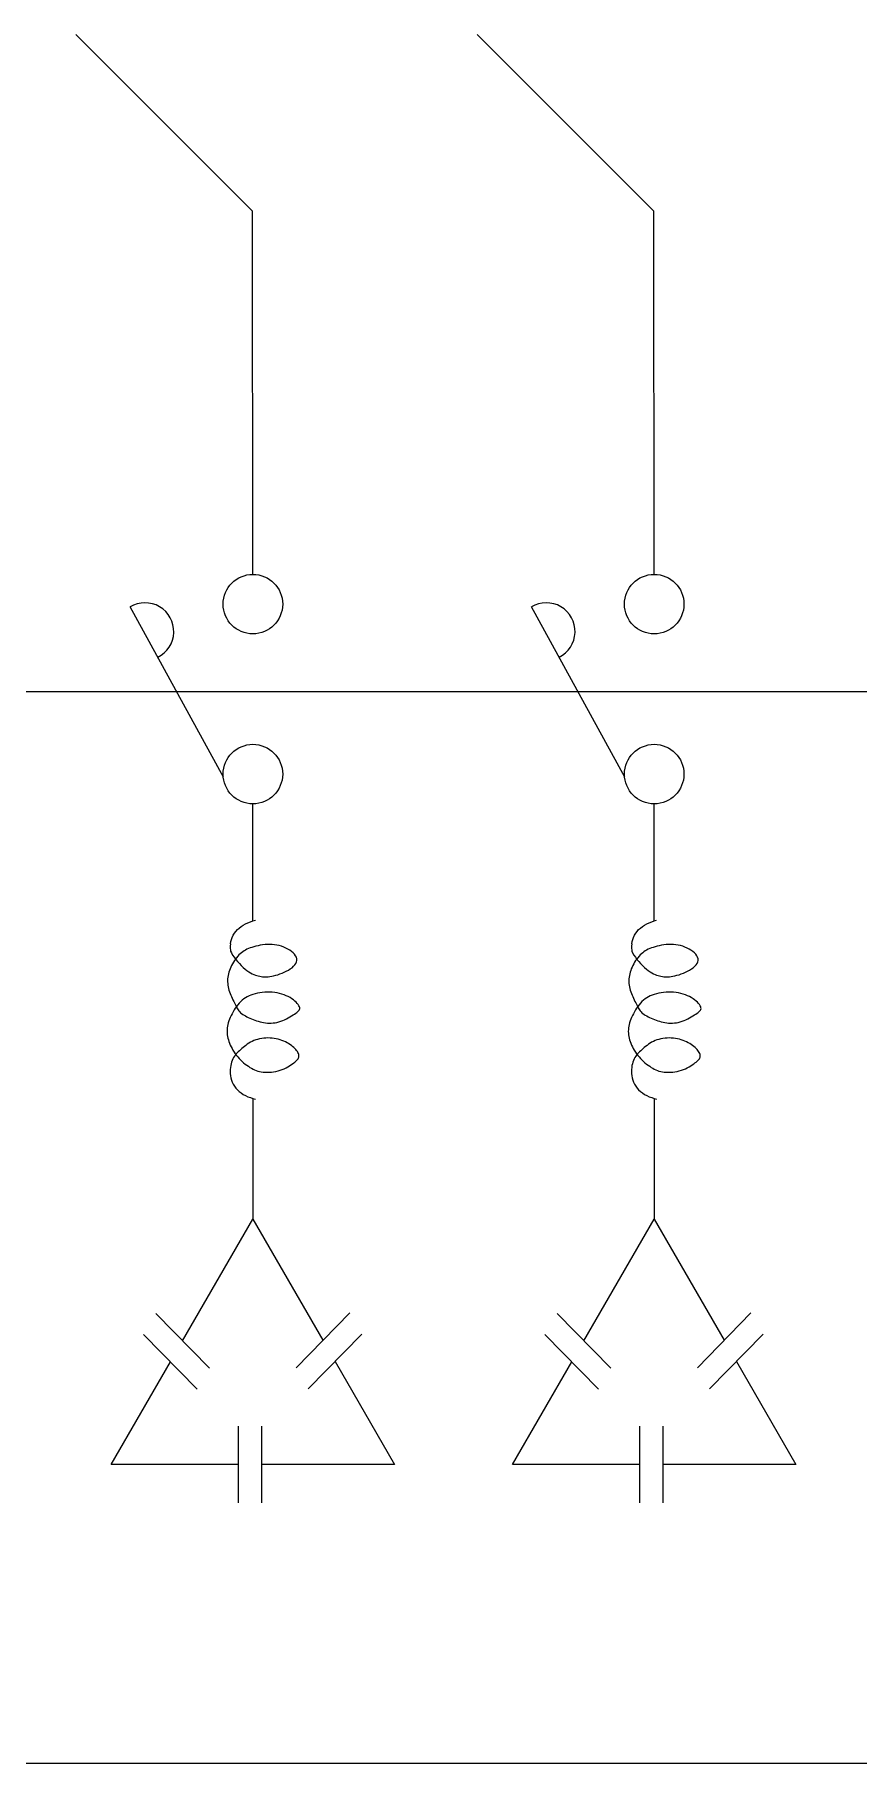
# Model space of a CAD drawing. Extents: x -5343388 to 7033982, y -486386 to 188356.
# Drawn here: x 388711 to 390462, y -412454 to -408778 of the extents above; entities that cross this region are included whole.
import ezdxf

# ---------------------------------------------------------------- set-up
doc = ezdxf.new("R2010")
doc.units = 0
doc.header["$MEASUREMENT"] = 0
doc.layers.add('wire', color=3, linetype='Continuous')
doc.layers.add('Wire Hatch', color=7, linetype='Continuous', lineweight=15)

msp = doc.modelspace()

# ---------------------------------------------------------------- linework, layer by layer
at = {"layer": 'wire'}
msp.add_line((396027.62956, -412453.57823), (384381.49693, -412453.57823), dxfattribs=at)
msp.add_lwpolyline([(394131.11807, -410175.87051), (386025.56324, -410175.87051)], dxfattribs=at)
at = {"layer": 'Wire Hatch'}
for p, q in [((389174.57457, -409153.90143), (388799.05565, -408778.38251)), ((390027.32319, -409153.90143), (389651.80427, -408778.38251)), ((389175.2762, -409925.86287), (389174.57457, -409153.90143)), ((390028.02482, -409925.86287), (390027.32319, -409153.90143)), ((389112.97064, -410356.6739), (388914.40181, -409995.06712)), ((389965.71926, -410356.6739), (389767.15043, -409995.06712)), ((389175.2762, -410662.74337), (389175.2762, -410413.68431)), ((390028.02482, -410662.74337), (390028.02482, -410413.68431)), ((389164.84157, -410666.61799), (389170.0303, -410664.54937)), ((389170.0303, -410664.54937), (389175.2762, -410662.74337)), ((389175.2762, -410662.74337), (389180.50821, -410661.19329)), ((390017.59019, -410666.61799), (390022.77892, -410664.54937)), ((390022.77892, -410664.54937), (390028.02482, -410662.74337)), ((390028.02482, -410662.74337), (390033.25683, -410661.19329)), ((389128.59891, -410706.61169), (389129.84371, -410702.05753)), ((389129.84371, -410702.05753), (389131.47405, -410697.56124)), ((389131.47405, -410697.56124), (389133.50951, -410693.17178)), ((389133.50951, -410693.17178), (389135.96972, -410688.9381)), ((389135.96972, -410688.9381), (389138.87426, -410684.90917)), ((389138.87426, -410684.90917), (389142.24274, -410681.13394)), ((389142.24274, -410681.13394), (389146.07966, -410677.65212)), ((389146.07966, -410677.65212), (389150.32907, -410674.46629)), ((389150.32907, -410674.46629), (389154.91989, -410671.56977)), ((389154.91989, -410671.56977), (389159.78108, -410668.9559)), ((389159.78108, -410668.9559), (389164.84157, -410666.61799)), ((389981.34753, -410706.61169), (389982.59233, -410702.05753)), ((389982.59233, -410702.05753), (389984.22267, -410697.56124)), ((389984.22267, -410697.56124), (389986.25813, -410693.17178)), ((389986.25813, -410693.17178), (389988.71834, -410688.9381)), ((389988.71834, -410688.9381), (389991.62288, -410684.90917)), ((389991.62288, -410684.90917), (389994.99137, -410681.13394)), ((389994.99137, -410681.13394), (389998.82829, -410677.65212)), ((389998.82829, -410677.65212), (390003.07769, -410674.46629)), ((390003.07769, -410674.46629), (390007.66852, -410671.56977)), ((390007.66852, -410671.56977), (390012.52971, -410668.9559)), ((390012.52971, -410668.9559), (390017.59019, -410666.61799)), ((389127.13821, -410716.56774), (389127.09753, -410718.00813)), ((389127.09753, -410718.00813), (389127.13294, -410719.57696)), ((389127.13294, -410719.57696), (389127.24411, -410721.45845)), ((389127.25531, -410715.07153), (389127.13821, -410716.56774)), ((389127.24411, -410721.45845), (389127.43072, -410723.83684)), ((389127.44914, -410713.33528), (389127.25531, -410715.07153)), ((389127.43072, -410723.83684), (389127.69246, -410726.89637)), ((389127.72003, -410711.17474), (389127.44914, -410713.33528)), ((389127.69246, -410726.89637), (389129.49705, -410730.6108)), ((389127.72003, -410711.17474), (389128.59891, -410706.61169)), ((389129.49705, -410730.6108), (389132.13667, -410735.12707)), ((389132.13667, -410735.12707), (389135.23507, -410739.7448)), ((389135.23507, -410739.7448), (389138.70778, -410744.38176)), ((389143.08786, -410737.75209), (389140.60152, -410740.70499)), ((389145.63954, -410734.9906), (389143.08786, -410737.75209)), ((389148.23697, -410732.44942), (389145.63954, -410734.9906)), ((389150.86979, -410730.14824), (389148.23697, -410732.44942)), ((389153.56469, -410728.0696), (389150.86979, -410730.14824)), ((389156.3576, -410726.18681), (389153.56469, -410728.0696)), ((389159.28447, -410724.47316), (389156.3576, -410726.18681)), ((389162.38123, -410722.90195), (389159.28447, -410724.47316)), ((389165.68383, -410721.44646), (389162.38123, -410722.90195)), ((389169.2282, -410720.07999), (389165.68383, -410721.44646)), ((389173.05028, -410718.77583), (389169.2282, -410720.07999)), ((389177.17294, -410717.5173), (389173.05028, -410718.77583)), ((389181.56679, -410716.32776), (389177.17294, -410717.5173)), ((389186.18933, -410715.2406), (389181.56679, -410716.32776)), ((389190.99811, -410714.28919), (389186.18933, -410715.2406)), ((389195.95064, -410713.50692), (389190.99811, -410714.28919)), ((389201.00446, -410712.92717), (389195.95064, -410713.50692)), ((389206.11708, -410712.58333), (389201.00446, -410712.92717)), ((389211.24605, -410712.50877), (389206.11708, -410712.58333)), ((389216.35214, -410712.73058), (389211.24605, -410712.50877)), ((389221.40922, -410713.25061), (389216.35214, -410712.73058)), ((389226.39443, -410714.06441), (389221.40922, -410713.25061)), ((389231.28489, -410715.16753), (389226.39443, -410714.06441)), ((389236.05772, -410716.55551), (389231.28489, -410715.16753)), ((389240.69007, -410718.22391), (389236.05772, -410716.55551)), ((389245.15906, -410720.16827), (389240.69007, -410718.22391)), ((389249.44182, -410722.38414), (389245.15906, -410720.16827)), ((389253.50494, -410724.86155), (389249.44182, -410722.38414)), ((389257.27288, -410727.56835), (389253.50494, -410724.86155)), ((389260.65956, -410730.46688), (389257.27288, -410727.56835)), ((389263.57891, -410733.51949), (389260.65956, -410730.46688)), ((389265.94484, -410736.68851), (389263.57891, -410733.51949)), ((389267.67128, -410739.93628), (389265.94484, -410736.68851)), ((389979.88684, -410716.56774), (389979.84615, -410718.00813)), ((389979.84615, -410718.00813), (389979.88156, -410719.57696)), ((389979.88156, -410719.57696), (389979.99273, -410721.45845)), ((389980.00393, -410715.07153), (389979.88684, -410716.56774)), ((389979.99273, -410721.45845), (389980.17935, -410723.83684)), ((389980.19776, -410713.33528), (389980.00393, -410715.07153)), ((389980.17935, -410723.83684), (389980.44108, -410726.89637)), ((389980.46865, -410711.17474), (389980.19776, -410713.33528)), ((389980.44108, -410726.89637), (389982.24568, -410730.6108)), ((389980.46865, -410711.17474), (389981.34753, -410706.61169)), ((389982.24568, -410730.6108), (389984.88529, -410735.12707)), ((389984.88529, -410735.12707), (389987.98369, -410739.7448)), ((389987.98369, -410739.7448), (389991.4564, -410744.38176)), ((389995.83648, -410737.75209), (389993.35014, -410740.70499)), ((389998.38817, -410734.9906), (389995.83648, -410737.75209)), ((390000.98559, -410732.44942), (389998.38817, -410734.9906)), ((390003.61841, -410730.14824), (390000.98559, -410732.44942)), ((390006.31331, -410728.0696), (390003.61841, -410730.14824)), ((390009.10622, -410726.18681), (390006.31331, -410728.0696)), ((390012.03309, -410724.47316), (390009.10622, -410726.18681)), ((390015.12985, -410722.90195), (390012.03309, -410724.47316)), ((390018.43245, -410721.44646), (390015.12985, -410722.90195)), ((390021.97682, -410720.07999), (390018.43245, -410721.44646)), ((390025.7989, -410718.77583), (390021.97682, -410720.07999)), ((390029.92157, -410717.5173), (390025.7989, -410718.77583)), ((390034.31541, -410716.32776), (390029.92157, -410717.5173)), ((390038.93795, -410715.2406), (390034.31541, -410716.32776)), ((390043.74673, -410714.28919), (390038.93795, -410715.2406)), ((390048.69926, -410713.50692), (390043.74673, -410714.28919)), ((390053.75308, -410712.92717), (390048.69926, -410713.50692)), ((390058.86571, -410712.58333), (390053.75308, -410712.92717)), ((390063.99467, -410712.50877), (390058.86571, -410712.58333)), ((390069.10076, -410712.73058), (390063.99467, -410712.50877)), ((390074.15785, -410713.25061), (390069.10076, -410712.73058)), ((390079.14305, -410714.06441), (390074.15785, -410713.25061)), ((390084.03351, -410715.16753), (390079.14305, -410714.06441)), ((390088.80635, -410716.55551), (390084.03351, -410715.16753)), ((390093.43869, -410718.22391), (390088.80635, -410716.55551)), ((390097.90768, -410720.16827), (390093.43869, -410718.22391)), ((390102.19044, -410722.38414), (390097.90768, -410720.16827)), ((390106.25356, -410724.86155), (390102.19044, -410722.38414)), ((390110.0215, -410727.56835), (390106.25356, -410724.86155)), ((390113.40819, -410730.46688), (390110.0215, -410727.56835)), ((390116.32753, -410733.51949), (390113.40819, -410730.46688)), ((390118.69347, -410736.68851), (390116.32753, -410733.51949)), ((390120.4199, -410739.93628), (390118.69347, -410736.68851)), ((389123.27037, -410774.90565), (389122.52409, -410778.42568)), ((389124.20779, -410771.38117), (389123.27037, -410774.90565)), ((389125.3347, -410767.85669), (389124.20779, -410771.38117)), ((389126.64948, -410764.33666), (389125.3347, -410767.85669)), ((389128.15048, -410760.82554), (389126.64948, -410764.33666)), ((389129.83609, -410757.32776), (389128.15048, -410760.82554)), ((389131.70166, -410753.85187), (389129.83609, -410757.32776)), ((389133.73059, -410750.42272), (389131.70166, -410753.85187)), ((389135.90328, -410747.06923), (389133.73059, -410750.42272)), ((389138.20013, -410743.82034), (389135.90328, -410747.06923)), ((389140.60152, -410740.70499), (389138.20013, -410743.82034)), ((389138.70778, -410744.38176), (389142.47034, -410748.95571)), ((389142.47034, -410748.95571), (389146.43829, -410753.38442)), ((389146.43829, -410753.38442), (389150.52716, -410757.58562)), ((389150.52716, -410757.58562), (389154.65249, -410761.47709)), ((389154.65249, -410761.47709), (389158.72981, -410764.97659)), ((389158.72981, -410764.97659), (389162.68891, -410768.02244)), ((389162.68891, -410768.02244), (389166.51654, -410770.63521)), ((389166.51654, -410770.63521), (389170.21369, -410772.85607)), ((389170.21369, -410772.85607), (389173.78138, -410774.72616)), ((389173.78138, -410774.72616), (389177.22059, -410776.28664)), ((389177.22059, -410776.28664), (389180.53233, -410777.57864)), ((389228.14703, -410776.86914), (389232.68829, -410775.38686)), ((389232.68829, -410775.38686), (389237.25723, -410773.69076)), ((389237.25723, -410773.69076), (389241.79797, -410771.77728)), ((389241.79797, -410771.77728), (389246.25463, -410769.6428)), ((389246.25463, -410769.6428), (389250.56487, -410767.28832)), ((389250.56487, -410767.28832), (389254.64045, -410764.73306)), ((389254.64045, -410764.73306), (389258.38663, -410762.00081)), ((389258.38663, -410762.00081), (389261.7087, -410759.11536)), ((389261.7087, -410759.11536), (389264.51193, -410756.1005)), ((389264.51193, -410756.1005), (389266.7016, -410752.98003)), ((389266.7016, -410752.98003), (389268.18298, -410749.77773)), ((389268.67215, -410743.22512), (389267.67128, -410739.93628)), ((389268.18298, -410749.77773), (389268.86136, -410746.51739)), ((389268.86136, -410746.51739), (389268.67215, -410743.22512)), ((389976.019, -410774.90565), (389975.27271, -410778.42568)), ((389976.95641, -410771.38117), (389976.019, -410774.90565)), ((389978.08332, -410767.85669), (389976.95641, -410771.38117)), ((389979.3981, -410764.33666), (389978.08332, -410767.85669)), ((389980.89911, -410760.82554), (389979.3981, -410764.33666)), ((389982.58471, -410757.32776), (389980.89911, -410760.82554)), ((389984.45028, -410753.85187), (389982.58471, -410757.32776)), ((389986.47922, -410750.42272), (389984.45028, -410753.85187)), ((389988.6519, -410747.06923), (389986.47922, -410750.42272)), ((389990.94875, -410743.82034), (389988.6519, -410747.06923)), ((389993.35014, -410740.70499), (389990.94875, -410743.82034)), ((389991.4564, -410744.38176), (389995.21896, -410748.95571)), ((389995.21896, -410748.95571), (389999.18691, -410753.38442)), ((389999.18691, -410753.38442), (390003.27578, -410757.58562)), ((390003.27578, -410757.58562), (390007.40111, -410761.47709)), ((390007.40111, -410761.47709), (390011.47843, -410764.97659)), ((390011.47843, -410764.97659), (390015.43753, -410768.02244)), ((390015.43753, -410768.02244), (390019.26516, -410770.63521)), ((390019.26516, -410770.63521), (390022.96231, -410772.85607)), ((390022.96231, -410772.85607), (390026.53, -410774.72616)), ((390026.53, -410774.72616), (390029.96921, -410776.28664)), ((390029.96921, -410776.28664), (390033.28095, -410777.57864)), ((390080.89565, -410776.86914), (390085.43691, -410775.38686)), ((390085.43691, -410775.38686), (390090.00585, -410773.69076)), ((390090.00585, -410773.69076), (390094.54659, -410771.77728)), ((390094.54659, -410771.77728), (390099.00325, -410769.6428)), ((390099.00325, -410769.6428), (390103.31349, -410767.28832)), ((390103.31349, -410767.28832), (390107.38907, -410764.73306)), ((390107.38907, -410764.73306), (390111.13525, -410762.00081)), ((390111.13525, -410762.00081), (390114.45732, -410759.11536)), ((390114.45732, -410759.11536), (390117.26055, -410756.1005)), ((390117.26055, -410756.1005), (390119.45022, -410752.98003)), ((390119.45022, -410752.98003), (390120.93161, -410749.77773)), ((390121.42077, -410743.22512), (390120.4199, -410739.93628)), ((390120.93161, -410749.77773), (390121.60999, -410746.51739)), ((390121.60999, -410746.51739), (390121.42077, -410743.22512)), ((389121.61145, -410785.43458), (389121.44755, -410788.91604)), ((389121.44755, -410788.91604), (389121.47641, -410792.38414)), ((389121.47641, -410792.38414), (389121.69477, -410795.84334)), ((389121.97057, -410781.93681), (389121.61145, -410785.43458)), ((389121.69477, -410795.84334), (389122.09935, -410799.29808)), ((389122.52409, -410778.42568), (389121.97057, -410781.93681)), ((389122.09935, -410799.29808), (389122.68691, -410802.75283)), ((389122.68691, -410802.75283), (389123.45415, -410806.21203)), ((389123.45415, -410806.21203), (389124.39783, -410809.68013)), ((389124.39783, -410809.68013), (389125.51467, -410813.16159)), ((389125.51467, -410813.16159), (389126.79596, -410816.65602)), ((389180.53233, -410777.57864), (389183.7176, -410778.64332)), ((389183.7176, -410778.64332), (389186.7774, -410779.52184)), ((389186.7774, -410779.52184), (389189.72154, -410780.24741)), ((389189.72154, -410780.24741), (389192.59515, -410780.82161)), ((389192.59515, -410780.82161), (389195.45216, -410781.23808)), ((389195.45216, -410781.23808), (389198.34652, -410781.49046)), ((389198.34652, -410781.49046), (389201.33216, -410781.57239)), ((389201.33216, -410781.57239), (389204.46302, -410781.47753)), ((389204.46302, -410781.47753), (389207.79303, -410781.19951)), ((389207.79303, -410781.19951), (389211.37615, -410780.73198)), ((389211.37615, -410780.73198), (389215.24799, -410780.06904)), ((389215.24799, -410780.06904), (389219.371, -410779.20665)), ((389219.371, -410779.20665), (389223.68931, -410778.14121)), ((389223.68931, -410778.14121), (389228.14703, -410776.86914)), ((389974.36007, -410785.43458), (389974.19617, -410788.91604)), ((389974.19617, -410788.91604), (389974.22503, -410792.38414)), ((389974.22503, -410792.38414), (389974.44339, -410795.84334)), ((389974.71919, -410781.93681), (389974.36007, -410785.43458)), ((389974.44339, -410795.84334), (389974.84798, -410799.29808)), ((389975.27271, -410778.42568), (389974.71919, -410781.93681)), ((389974.84798, -410799.29808), (389975.43553, -410802.75283)), ((389975.43553, -410802.75283), (389976.20278, -410806.21203)), ((389976.20278, -410806.21203), (389977.14645, -410809.68013)), ((389977.14645, -410809.68013), (389978.26329, -410813.16159)), ((389978.26329, -410813.16159), (389979.54458, -410816.65602)), ((390033.28095, -410777.57864), (390036.46622, -410778.64332)), ((390036.46622, -410778.64332), (390039.52602, -410779.52184)), ((390039.52602, -410779.52184), (390042.47016, -410780.24741)), ((390042.47016, -410780.24741), (390045.34377, -410780.82161)), ((390045.34377, -410780.82161), (390048.20079, -410781.23808)), ((390048.20079, -410781.23808), (390051.09514, -410781.49046)), ((390051.09514, -410781.49046), (390054.08078, -410781.57239)), ((390054.08078, -410781.57239), (390057.21164, -410781.47753)), ((390057.21164, -410781.47753), (390060.54165, -410781.19951)), ((390060.54165, -410781.19951), (390064.12477, -410780.73198)), ((390064.12477, -410780.73198), (390067.99662, -410780.06904)), ((390067.99662, -410780.06904), (390072.11963, -410779.20665)), ((390072.11963, -410779.20665), (390076.43793, -410778.14121)), ((390076.43793, -410778.14121), (390080.89565, -410776.86914)), ((389126.79596, -410816.65602), (389128.2112, -410820.14378)), ((389128.2112, -410820.14378), (389129.72446, -410823.60038)), ((389129.72446, -410823.60038), (389131.29979, -410827.00135)), ((389131.29979, -410827.00135), (389132.90127, -410830.32219)), ((389132.90127, -410830.32219), (389134.49294, -410833.53844)), ((389134.49294, -410833.53844), (389136.03887, -410836.6256)), ((389137.92132, -410848.01025), (389135.43934, -410851.86707)), ((389136.03887, -410836.6256), (389137.50312, -410839.55921)), ((389137.50312, -410839.55921), (389138.86391, -410842.32108)), ((389140.56013, -410844.26025), (389137.92132, -410848.01025)), ((389138.86391, -410842.32108), (389140.15609, -410844.91826)), ((389140.15609, -410844.91826), (389141.42867, -410847.36411)), ((389143.34924, -410840.65713), (389140.56013, -410844.26025)), ((389141.42867, -410847.36411), (389142.73065, -410849.67197)), ((389142.73065, -410849.67197), (389144.11104, -410851.8552)), ((389146.28209, -410837.24096), (389143.34924, -410840.65713)), ((389149.35217, -410834.05179), (389146.28209, -410837.24096)), ((389152.55675, -410831.12152), (389149.35217, -410834.05179)), ((389155.90836, -410828.44942), (389152.55675, -410831.12152)), ((389159.42332, -410826.02657), (389155.90836, -410828.44942)), ((389163.11799, -410823.84408), (389159.42332, -410826.02657)), ((389167.00868, -410821.89304), (389163.11799, -410823.84408)), ((389171.11174, -410820.16455), (389167.00868, -410821.89304)), ((389175.4435, -410818.64972), (389171.11174, -410820.16455)), ((389180.02031, -410817.33963), (389175.4435, -410818.64972)), ((389184.8476, -410816.22872), (389180.02031, -410817.33963)), ((389189.88726, -410815.32479), (389184.8476, -410816.22872)), ((389195.09028, -410814.63896), (389189.88726, -410815.32479)), ((389200.40765, -410814.18236), (389195.09028, -410814.63896)), ((389205.79036, -410813.96611), (389200.40765, -410814.18236)), ((389211.18942, -410814.00135), (389205.79036, -410813.96611)), ((389216.5558, -410814.2992), (389211.18942, -410814.00135)), ((389221.84049, -410814.87078), (389216.5558, -410814.2992)), ((389226.99941, -410815.72205), (389221.84049, -410814.87078)), ((389232.00803, -410816.83814), (389226.99941, -410815.72205)), ((389236.84675, -410818.19905), (389232.00803, -410816.83814)), ((389241.49598, -410819.78473), (389236.84675, -410818.19905)), ((389245.93611, -410821.57516), (389241.49598, -410819.78473)), ((389250.14753, -410823.55031), (389245.93611, -410821.57516)), ((389254.11065, -410825.69015), (389250.14753, -410823.55031)), ((389257.80585, -410827.97464), (389254.11065, -410825.69015)), ((389261.21218, -410830.38006), (389257.80585, -410827.97464)), ((389264.30323, -410832.86782), (389261.21218, -410830.38006)), ((389267.05122, -410835.39563), (389264.30323, -410832.86782)), ((389269.42838, -410837.92123), (389267.05122, -410835.39563)), ((389271.40694, -410840.40231), (389269.42838, -410837.92123)), ((389272.95914, -410842.7966), (389271.40694, -410840.40231)), ((389274.05719, -410845.06181), (389272.95914, -410842.7966)), ((389274.67333, -410847.15565), (389274.05719, -410845.06181)), ((389274.42284, -410850.78176), (389274.78904, -410849.05105)), ((389274.78904, -410849.05105), (389274.67333, -410847.15565)), ((389979.54458, -410816.65602), (389980.95982, -410820.14378)), ((389980.95982, -410820.14378), (389982.47308, -410823.60038)), ((389982.47308, -410823.60038), (389984.04842, -410827.00135)), ((389984.04842, -410827.00135), (389985.64989, -410830.32219)), ((389985.64989, -410830.32219), (389987.24156, -410833.53844)), ((389987.24156, -410833.53844), (389988.78749, -410836.6256)), ((389990.66995, -410848.01025), (389988.18796, -410851.86707)), ((389988.78749, -410836.6256), (389990.25174, -410839.55921)), ((389990.25174, -410839.55921), (389991.61253, -410842.32108)), ((389993.30876, -410844.26025), (389990.66995, -410848.01025)), ((389991.61253, -410842.32108), (389992.90471, -410844.91826)), ((389992.90471, -410844.91826), (389994.17729, -410847.36411)), ((389996.09786, -410840.65713), (389993.30876, -410844.26025)), ((389994.17729, -410847.36411), (389995.47927, -410849.67197)), ((389995.47927, -410849.67197), (389996.85966, -410851.8552)), ((389999.03072, -410837.24096), (389996.09786, -410840.65713)), ((390002.1008, -410834.05179), (389999.03072, -410837.24096)), ((390005.30538, -410831.12152), (390002.1008, -410834.05179)), ((390008.65698, -410828.44942), (390005.30538, -410831.12152)), ((390012.17195, -410826.02657), (390008.65698, -410828.44942)), ((390015.86661, -410823.84408), (390012.17195, -410826.02657)), ((390019.7573, -410821.89304), (390015.86661, -410823.84408)), ((390023.86036, -410820.16455), (390019.7573, -410821.89304)), ((390028.19213, -410818.64972), (390023.86036, -410820.16455)), ((390032.76893, -410817.33963), (390028.19213, -410818.64972)), ((390037.59622, -410816.22872), (390032.76893, -410817.33963)), ((390042.63588, -410815.32479), (390037.59622, -410816.22872)), ((390047.8389, -410814.63896), (390042.63588, -410815.32479)), ((390053.15627, -410814.18236), (390047.8389, -410814.63896)), ((390058.53899, -410813.96611), (390053.15627, -410814.18236)), ((390063.93804, -410814.00135), (390058.53899, -410813.96611)), ((390069.30442, -410814.2992), (390063.93804, -410814.00135)), ((390074.58912, -410814.87078), (390069.30442, -410814.2992)), ((390079.74803, -410815.72205), (390074.58912, -410814.87078)), ((390084.75665, -410816.83814), (390079.74803, -410815.72205)), ((390089.59538, -410818.19905), (390084.75665, -410816.83814)), ((390094.2446, -410819.78473), (390089.59538, -410818.19905)), ((390098.68473, -410821.57516), (390094.2446, -410819.78473)), ((390102.89615, -410823.55031), (390098.68473, -410821.57516)), ((390106.85927, -410825.69015), (390102.89615, -410823.55031)), ((390110.55448, -410827.97464), (390106.85927, -410825.69015)), ((390113.96081, -410830.38006), (390110.55448, -410827.97464)), ((390117.05185, -410832.86782), (390113.96081, -410830.38006)), ((390119.79984, -410835.39563), (390117.05185, -410832.86782)), ((390122.177, -410837.92123), (390119.79984, -410835.39563)), ((390124.15556, -410840.40231), (390122.177, -410837.92123)), ((390125.70776, -410842.7966), (390124.15556, -410840.40231)), ((390126.80581, -410845.06181), (390125.70776, -410842.7966)), ((390127.42195, -410847.15565), (390126.80581, -410845.06181)), ((390127.17146, -410850.78176), (390127.53766, -410849.05105)), ((390127.53766, -410849.05105), (390127.42195, -410847.15565)), ((389121.23681, -410886.3782), (389120.68248, -410890.04214)), ((389122.01332, -410882.68755), (389121.23681, -410886.3782)), ((389123.00546, -410878.96574), (389122.01332, -410882.68755)), ((389124.2067, -410875.20832), (389123.00546, -410878.96574)), ((389125.61051, -410871.41084), (389124.2067, -410875.20832)), ((389127.21035, -410867.56885), (389125.61051, -410871.41084)), ((389128.99968, -410863.6779), (389127.21035, -410867.56885)), ((389130.97199, -410859.74096), (389128.99968, -410863.6779)), ((389133.12072, -410855.79066), (389130.97199, -410859.74096)), ((389135.43934, -410851.86707), (389133.12072, -410855.79066)), ((389144.11104, -410851.8552), (389145.61885, -410853.92716)), ((389145.61885, -410853.92716), (389147.30309, -410855.9012)), ((389147.30309, -410855.9012), (389149.21277, -410857.79066)), ((389149.21277, -410857.79066), (389151.38465, -410859.60743)), ((389151.38465, -410859.60743), (389153.80646, -410861.35743)), ((389153.80646, -410861.35743), (389156.45371, -410863.04511)), ((389156.45371, -410863.04511), (389159.30189, -410864.67494)), ((389159.30189, -410864.67494), (389162.32651, -410866.25134)), ((389162.32651, -410866.25134), (389165.50304, -410867.77879)), ((389165.50304, -410867.77879), (389168.807, -410869.26173)), ((389168.807, -410869.26173), (389172.21388, -410870.70461)), ((389172.21388, -410870.70461), (389175.7027, -410872.1078)), ((389175.7027, -410872.1078), (389179.26668, -410873.45535)), ((389179.26668, -410873.45535), (389182.90253, -410874.72723)), ((389182.90253, -410874.72723), (389186.60699, -410875.90342)), ((389186.60699, -410875.90342), (389190.3768, -410876.96388)), ((389190.3768, -410876.96388), (389194.20868, -410877.88858)), ((389194.20868, -410877.88858), (389198.09937, -410878.6575)), ((389198.09937, -410878.6575), (389202.04561, -410879.2506)), ((389202.04561, -410879.2506), (389206.04303, -410879.64934)), ((389206.04303, -410879.64934), (389210.08292, -410879.84111)), ((389210.08292, -410879.84111), (389214.15549, -410879.81477)), ((389214.15549, -410879.81477), (389218.25093, -410879.55921)), ((389218.25093, -410879.55921), (389222.35943, -410879.06329)), ((389222.35943, -410879.06329), (389226.47121, -410878.31588)), ((389226.47121, -410878.31588), (389230.57645, -410877.30587)), ((389230.57645, -410877.30587), (389234.66535, -410876.02212)), ((389234.66535, -410876.02212), (389238.7243, -410874.46499)), ((389238.7243, -410874.46499), (389242.72445, -410872.68087)), ((389242.72445, -410872.68087), (389246.63311, -410870.72761)), ((389246.63311, -410870.72761), (389250.41762, -410868.66307)), ((389250.41762, -410868.66307), (389254.0453, -410866.54511)), ((389254.0453, -410866.54511), (389257.48349, -410864.43161)), ((389257.48349, -410864.43161), (389260.6995, -410862.38042)), ((389260.6995, -410862.38042), (389263.66068, -410860.44942)), ((389263.66068, -410860.44942), (389266.33516, -410858.67864)), ((389266.33516, -410858.67864), (389268.69435, -410857.03695)), ((389268.69435, -410857.03695), (389270.71048, -410855.47538)), ((389270.71048, -410855.47538), (389272.35579, -410853.94497)), ((389272.35579, -410853.94497), (389273.6025, -410852.39675)), ((389273.6025, -410852.39675), (389274.42284, -410850.78176)), ((389973.98544, -410886.3782), (389973.4311, -410890.04214)), ((389974.76194, -410882.68755), (389973.98544, -410886.3782)), ((389975.75408, -410878.96574), (389974.76194, -410882.68755)), ((389976.95532, -410875.20832), (389975.75408, -410878.96574)), ((389978.35913, -410871.41084), (389976.95532, -410875.20832)), ((389979.95897, -410867.56885), (389978.35913, -410871.41084)), ((389981.74831, -410863.6779), (389979.95897, -410867.56885)), ((389983.72061, -410859.74096), (389981.74831, -410863.6779)), ((389985.86934, -410855.79066), (389983.72061, -410859.74096)), ((389988.18796, -410851.86707), (389985.86934, -410855.79066)), ((389996.85966, -410851.8552), (389998.36747, -410853.92716)), ((389998.36747, -410853.92716), (390000.05172, -410855.9012)), ((390000.05172, -410855.9012), (390001.9614, -410857.79066)), ((390001.9614, -410857.79066), (390004.13327, -410859.60743)), ((390004.13327, -410859.60743), (390006.55508, -410861.35743)), ((390006.55508, -410861.35743), (390009.20233, -410863.04511)), ((390009.20233, -410863.04511), (390012.05052, -410864.67494)), ((390012.05052, -410864.67494), (390015.07513, -410866.25134)), ((390015.07513, -410866.25134), (390018.25166, -410867.77879)), ((390018.25166, -410867.77879), (390021.55562, -410869.26173)), ((390021.55562, -410869.26173), (390024.9625, -410870.70461)), ((390024.9625, -410870.70461), (390028.45132, -410872.1078)), ((390028.45132, -410872.1078), (390032.0153, -410873.45535)), ((390032.0153, -410873.45535), (390035.65115, -410874.72723)), ((390035.65115, -410874.72723), (390039.35561, -410875.90342)), ((390039.35561, -410875.90342), (390043.12542, -410876.96388)), ((390043.12542, -410876.96388), (390046.9573, -410877.88858)), ((390046.9573, -410877.88858), (390050.84799, -410878.6575)), ((390050.84799, -410878.6575), (390054.79423, -410879.2506)), ((390054.79423, -410879.2506), (390058.79165, -410879.64934)), ((390058.79165, -410879.64934), (390062.83155, -410879.84111)), ((390062.83155, -410879.84111), (390066.90411, -410879.81477)), ((390066.90411, -410879.81477), (390070.99955, -410879.55921)), ((390070.99955, -410879.55921), (390075.10806, -410879.06329)), ((390075.10806, -410879.06329), (390079.21983, -410878.31588)), ((390079.21983, -410878.31588), (390083.32507, -410877.30587)), ((390083.32507, -410877.30587), (390087.41397, -410876.02212)), ((390087.41397, -410876.02212), (390091.47293, -410874.46499)), ((390091.47293, -410874.46499), (390095.47307, -410872.68087)), ((390095.47307, -410872.68087), (390099.38173, -410870.72761)), ((390099.38173, -410870.72761), (390103.16624, -410868.66307)), ((390103.16624, -410868.66307), (390106.79393, -410866.54511)), ((390106.79393, -410866.54511), (390110.23211, -410864.43161)), ((390110.23211, -410864.43161), (390113.44813, -410862.38042)), ((390113.44813, -410862.38042), (390116.4093, -410860.44942)), ((390116.4093, -410860.44942), (390119.08378, -410858.67864)), ((390119.08378, -410858.67864), (390121.44297, -410857.03695)), ((390121.44297, -410857.03695), (390123.45911, -410855.47538)), ((390123.45911, -410855.47538), (390125.10441, -410853.94497)), ((390125.10441, -410853.94497), (390126.35112, -410852.39675)), ((390126.35112, -410852.39675), (390127.17146, -410850.78176)), ((389120.35685, -410893.68384), (389120.26428, -410897.30809)), ((389120.26428, -410897.30809), (389120.40041, -410900.92122)), ((389120.68248, -410890.04214), (389120.35685, -410893.68384)), ((389120.40041, -410900.92122), (389120.75871, -410904.5299)), ((389120.75871, -410904.5299), (389121.33265, -410908.14081)), ((389121.33265, -410908.14081), (389122.11569, -410911.76061)), ((389122.11569, -410911.76061), (389123.1013, -410915.396)), ((389123.1013, -410915.396), (389124.28293, -410919.05364)), ((389124.28293, -410919.05364), (389125.65407, -410922.74021)), ((389125.65407, -410922.74021), (389127.20899, -410926.45794)), ((389166.42222, -410922.66009), (389163.16454, -410924.82441)), ((389169.85305, -410920.62486), (389166.42222, -410922.66009)), ((389173.46848, -410918.75208), (389169.85305, -410920.62486)), ((389177.27368, -410917.0707), (389173.46848, -410918.75208)), ((389181.24878, -410915.59185), (389177.27368, -410917.0707)), ((389185.36763, -410914.32219), (389181.24878, -410915.59185)), ((389189.6041, -410913.2684), (389185.36763, -410914.32219)), ((389193.93206, -410912.43717), (389189.6041, -410913.2684)), ((389198.32535, -410911.83517), (389193.93206, -410912.43717)), ((389202.75786, -410911.46907), (389198.32535, -410911.83517)), ((389207.20343, -410911.34556), (389202.75786, -410911.46907)), ((389211.63702, -410911.46796), (389207.20343, -410911.34556)), ((389216.03794, -410911.82627), (389211.63702, -410911.46796)), ((389220.38659, -410912.40713), (389216.03794, -410911.82627)), ((389224.66336, -410913.19719), (389220.38659, -410912.40713)), ((389228.84864, -410914.18309), (389224.66336, -410913.19719)), ((389232.92284, -410915.35149), (389228.84864, -410914.18309)), ((389236.86636, -410916.68903), (389232.92284, -410915.35149)), ((389240.65958, -410918.18235), (389236.86636, -410916.68903)), ((389244.28508, -410919.81736), (389240.65958, -410918.18235)), ((389247.73416, -410921.57701), (389244.28508, -410919.81736)), ((389251.00027, -410923.44348), (389247.73416, -410921.57701)), ((389254.07689, -410925.39897), (389251.00027, -410923.44348)), ((389973.10547, -410893.68384), (389973.0129, -410897.30809)), ((389973.0129, -410897.30809), (389973.14903, -410900.92122)), ((389973.4311, -410890.04214), (389973.10547, -410893.68384)), ((389973.14903, -410900.92122), (389973.50733, -410904.5299)), ((389973.50733, -410904.5299), (389974.08127, -410908.14081)), ((389974.08127, -410908.14081), (389974.86431, -410911.76061)), ((389974.86431, -410911.76061), (389975.84992, -410915.396)), ((389975.84992, -410915.396), (389977.03156, -410919.05364)), ((389977.03156, -410919.05364), (389978.40269, -410922.74021)), ((389978.40269, -410922.74021), (389979.95761, -410926.45794)), ((390019.17084, -410922.66009), (390015.91317, -410924.82441)), ((390022.60167, -410920.62486), (390019.17084, -410922.66009)), ((390026.2171, -410918.75208), (390022.60167, -410920.62486)), ((390030.0223, -410917.0707), (390026.2171, -410918.75208)), ((390033.9974, -410915.59185), (390030.0223, -410917.0707)), ((390038.11625, -410914.32219), (390033.9974, -410915.59185)), ((390042.35272, -410913.2684), (390038.11625, -410914.32219)), ((390046.68068, -410912.43717), (390042.35272, -410913.2684)), ((390051.07398, -410911.83517), (390046.68068, -410912.43717)), ((390055.50648, -410911.46907), (390051.07398, -410911.83517)), ((390059.95205, -410911.34556), (390055.50648, -410911.46907)), ((390064.38565, -410911.46796), (390059.95205, -410911.34556)), ((390068.78657, -410911.82627), (390064.38565, -410911.46796)), ((390073.13521, -410912.40713), (390068.78657, -410911.82627)), ((390077.41198, -410913.19719), (390073.13521, -410912.40713)), ((390081.59726, -410914.18309), (390077.41198, -410913.19719)), ((390085.67147, -410915.35149), (390081.59726, -410914.18309)), ((390089.61498, -410916.68903), (390085.67147, -410915.35149)), ((390093.4082, -410918.18235), (390089.61498, -410916.68903)), ((390097.0337, -410919.81736), (390093.4082, -410918.18235)), ((390100.48278, -410921.57701), (390097.0337, -410919.81736)), ((390103.74889, -410923.44348), (390100.48278, -410921.57701)), ((390106.82551, -410925.39897), (390103.74889, -410923.44348)), ((389127.20899, -410926.45794), (389128.94523, -410930.19125)), ((389128.94523, -410930.19125), (389130.86117, -410933.92011)), ((389131.32321, -410959.16677), (389130.04955, -410962.60371)), ((389130.86117, -410933.92011), (389132.95518, -410937.62449)), ((389132.7635, -410955.97463), (389131.32321, -410959.16677)), ((389134.35054, -410953.0388), (389132.7635, -410955.97463)), ((389132.95518, -410937.62449), (389135.22561, -410941.28435)), ((389136.07644, -410950.32775), (389134.35054, -410953.0388)), ((389135.22561, -410941.28435), (389137.67084, -410944.87968)), ((389137.9363, -410947.79919), (389136.07644, -410950.32775)), ((389137.67084, -410944.87968), (389140.28923, -410948.39043)), ((389139.92521, -410945.41083), (389137.9363, -410947.79919)), ((389142.03827, -410943.1204), (389139.92521, -410945.41083)), ((389140.28923, -410948.39043), (389143.07915, -410951.79659)), ((389144.27059, -410940.88561), (389142.03827, -410943.1204)), ((389143.07915, -410951.79659), (389146.03433, -410955.07997)), ((389146.61725, -410938.66417), (389144.27059, -410940.88561)), ((389146.03433, -410955.07997), (389149.13, -410958.22982)), ((389149.07337, -410936.4138), (389146.61725, -410938.66417)), ((389151.63677, -410934.10483), (389149.07337, -410936.4138)), ((389149.13, -410958.22982), (389152.33676, -410961.23724)), ((389154.31614, -410931.75802), (389151.63677, -410934.10483)), ((389157.12294, -410929.40676), (389154.31614, -410931.75802)), ((389160.0686, -410927.08443), (389157.12294, -410929.40676)), ((389163.16454, -410924.82441), (389160.0686, -410927.08443)), ((389256.95747, -410927.42567), (389254.07689, -410925.39897)), ((389259.63549, -410929.50579), (389256.95747, -410927.42567)), ((389262.1044, -410931.62152), (389259.63549, -410929.50579)), ((389264.35768, -410933.75505), (389262.1044, -410931.62152)), ((389266.38743, -410935.89006), (389264.35768, -410933.75505)), ((389268.18031, -410938.01618), (389266.38743, -410935.89006)), ((389266.63165, -410960.71647), (389268.50594, -410958.91899)), ((389269.72161, -410940.12448), (389268.18031, -410938.01618)), ((389268.50594, -410958.91899), (389270.07311, -410957.16158)), ((389270.99664, -410942.20609), (389269.72161, -410940.12448)), ((389270.07311, -410957.16158), (389271.32662, -410955.42196)), ((389271.99068, -410944.25208), (389270.99664, -410942.20609)), ((389271.32662, -410955.42196), (389272.25995, -410953.6779)), ((389272.68905, -410946.25356), (389271.99068, -410944.25208)), ((389272.25995, -410953.6779), (389272.86656, -410951.90713)), ((389273.07703, -410948.20164), (389272.68905, -410946.25356)), ((389272.86656, -410951.90713), (389273.13992, -410950.08739)), ((389273.13992, -410950.08739), (389273.07703, -410948.20164)), ((389979.95761, -410926.45794), (389981.69385, -410930.19125)), ((389981.69385, -410930.19125), (389983.6098, -410933.92011)), ((389984.07183, -410959.16677), (389982.79817, -410962.60371)), ((389983.6098, -410933.92011), (389985.7038, -410937.62449)), ((389985.51212, -410955.97463), (389984.07183, -410959.16677)), ((389987.09917, -410953.0388), (389985.51212, -410955.97463)), ((389985.7038, -410937.62449), (389987.97423, -410941.28435)), ((389988.82507, -410950.32775), (389987.09917, -410953.0388)), ((389987.97423, -410941.28435), (389990.41946, -410944.87968)), ((389990.68492, -410947.79919), (389988.82507, -410950.32775)), ((389990.41946, -410944.87968), (389993.03785, -410948.39043)), ((389992.67383, -410945.41083), (389990.68492, -410947.79919)), ((389994.78689, -410943.1204), (389992.67383, -410945.41083)), ((389993.03785, -410948.39043), (389995.82777, -410951.79659)), ((389997.01921, -410940.88561), (389994.78689, -410943.1204)), ((389995.82777, -410951.79659), (389998.78295, -410955.07997)), ((389999.36588, -410938.66417), (389997.01921, -410940.88561)), ((389998.78295, -410955.07997), (390001.87863, -410958.22982)), ((390001.822, -410936.4138), (389999.36588, -410938.66417)), ((390004.38539, -410934.10483), (390001.822, -410936.4138)), ((390001.87863, -410958.22982), (390005.08539, -410961.23724)), ((390007.06477, -410931.75802), (390004.38539, -410934.10483)), ((390009.87156, -410929.40676), (390007.06477, -410931.75802)), ((390012.81722, -410927.08443), (390009.87156, -410929.40676)), ((390015.91317, -410924.82441), (390012.81722, -410927.08443)), ((390109.70609, -410927.42567), (390106.82551, -410925.39897)), ((390112.38411, -410929.50579), (390109.70609, -410927.42567)), ((390114.85302, -410931.62152), (390112.38411, -410929.50579)), ((390117.1063, -410933.75505), (390114.85302, -410931.62152)), ((390119.13605, -410935.89006), (390117.1063, -410933.75505)), ((390120.92893, -410938.01618), (390119.13605, -410935.89006)), ((390119.38028, -410960.71647), (390121.25456, -410958.91899)), ((390122.47023, -410940.12448), (390120.92893, -410938.01618)), ((390121.25456, -410958.91899), (390122.82173, -410957.16158)), ((390123.74526, -410942.20609), (390122.47023, -410940.12448)), ((390122.82173, -410957.16158), (390124.07525, -410955.42196)), ((390124.7393, -410944.25208), (390123.74526, -410942.20609)), ((390124.07525, -410955.42196), (390125.00858, -410953.6779)), ((390125.43767, -410946.25356), (390124.7393, -410944.25208)), ((390125.00858, -410953.6779), (390125.61519, -410951.90713)), ((390125.82565, -410948.20164), (390125.43767, -410946.25356)), ((390125.61519, -410951.90713), (390125.88854, -410950.08739)), ((390125.88854, -410950.08739), (390125.82565, -410948.20164)), ((389127.07857, -410978.35445), (389126.9811, -410982.6816)), ((389126.9811, -410982.6816), (389127.18748, -410987.12003)), ((389127.45702, -410974.16083), (389127.07857, -410978.35445)), ((389127.18748, -410987.12003), (389127.72003, -410991.64303)), ((389128.09358, -410970.123), (389127.45702, -410974.16083)), ((389127.72003, -410991.64303), (389128.59891, -410996.20608)), ((389128.96538, -410966.26321), (389128.09358, -410970.123)), ((389128.59891, -410996.20608), (389129.84371, -411000.76024)), ((389130.04955, -410962.60371), (389128.96538, -410966.26321)), ((389152.33676, -410961.23724), (389155.6252, -410964.09333)), ((389155.6252, -410964.09333), (389158.96592, -410966.78917)), ((389158.96592, -410966.78917), (389162.3295, -410969.31588)), ((389162.3295, -410969.31588), (389165.68655, -410971.66454)), ((389165.68655, -410971.66454), (389169.00766, -410973.82626)), ((389169.00766, -410973.82626), (389172.27514, -410975.79325)), ((389172.27514, -410975.79325), (389175.51811, -410977.56217)), ((389175.51811, -410977.56217), (389178.77741, -410979.13079)), ((389178.77741, -410979.13079), (389182.09389, -410980.49689)), ((389182.09389, -410980.49689), (389185.50839, -410981.65824)), ((389185.50839, -410981.65824), (389189.06175, -410982.61261)), ((389189.06175, -410982.61261), (389192.7948, -410983.35779)), ((389192.7948, -410983.35779), (389196.74838, -410983.89154)), ((389196.74838, -410983.89154), (389200.94755, -410984.21128)), ((389200.94755, -410984.21128), (389205.35419, -410984.31291)), ((389205.35419, -410984.31291), (389209.91439, -410984.19199)), ((389209.91439, -410984.19199), (389214.57424, -410983.84407)), ((389214.57424, -410983.84407), (389219.27982, -410983.26469)), ((389219.27982, -410983.26469), (389223.97724, -410982.44941)), ((389223.97724, -410982.44941), (389228.61259, -410981.39377)), ((389228.61259, -410981.39377), (389233.13194, -410980.09332)), ((389233.13194, -410980.09332), (389237.48794, -410978.55178)), ((389237.48794, -410978.55178), (389241.65934, -410976.80549)), ((389241.65934, -410976.80549), (389245.63144, -410974.89896)), ((389245.63144, -410974.89896), (389249.38954, -410972.87671)), ((389249.38954, -410972.87671), (389252.91894, -410970.78324)), ((389252.91894, -410970.78324), (389256.20492, -410968.66306)), ((389256.20492, -410968.66306), (389259.2328, -410966.56068)), ((389259.2328, -410966.56068), (389261.98787, -410964.52063)), ((389261.98787, -410964.52063), (389264.45679, -410962.57626)), ((389264.45679, -410962.57626), (389266.63165, -410960.71647)), ((389979.82719, -410978.35445), (389979.72972, -410982.6816)), ((389979.72972, -410982.6816), (389979.9361, -410987.12003)), ((389980.20564, -410974.16083), (389979.82719, -410978.35445)), ((389979.9361, -410987.12003), (389980.46865, -410991.64303)), ((389980.8422, -410970.123), (389980.20564, -410974.16083)), ((389980.46865, -410991.64303), (389981.34753, -410996.20608)), ((389981.714, -410966.26321), (389980.8422, -410970.123)), ((389981.34753, -410996.20608), (389982.59233, -411000.76024)), ((389982.79817, -410962.60371), (389981.714, -410966.26321)), ((390005.08539, -410961.23724), (390008.37382, -410964.09333)), ((390008.37382, -410964.09333), (390011.71454, -410966.78917)), ((390011.71454, -410966.78917), (390015.07812, -410969.31588)), ((390015.07812, -410969.31588), (390018.43517, -410971.66454)), ((390018.43517, -410971.66454), (390021.75628, -410973.82626)), ((390021.75628, -410973.82626), (390025.02376, -410975.79325)), ((390025.02376, -410975.79325), (390028.26673, -410977.56217)), ((390028.26673, -410977.56217), (390031.52603, -410979.13079)), ((390031.52603, -410979.13079), (390034.84252, -410980.49689)), ((390034.84252, -410980.49689), (390038.25701, -410981.65824)), ((390038.25701, -410981.65824), (390041.81037, -410982.61261)), ((390041.81037, -410982.61261), (390045.54342, -410983.35779)), ((390045.54342, -410983.35779), (390049.49701, -410983.89154)), ((390049.49701, -410983.89154), (390053.69618, -410984.21128)), ((390053.69618, -410984.21128), (390058.10282, -410984.31291)), ((390058.10282, -410984.31291), (390062.66301, -410984.19199)), ((390062.66301, -410984.19199), (390067.32286, -410983.84407)), ((390067.32286, -410983.84407), (390072.02845, -410983.26469)), ((390072.02845, -410983.26469), (390076.72587, -410982.44941)), ((390076.72587, -410982.44941), (390081.36121, -410981.39377)), ((390081.36121, -410981.39377), (390085.88057, -410980.09332)), ((390085.88057, -410980.09332), (390090.23656, -410978.55178)), ((390090.23656, -410978.55178), (390094.40796, -410976.80549)), ((390094.40796, -410976.80549), (390098.38006, -410974.89896)), ((390098.38006, -410974.89896), (390102.13816, -410972.87671)), ((390102.13816, -410972.87671), (390105.66756, -410970.78324)), ((390105.66756, -410970.78324), (390108.95355, -410968.66306)), ((390108.95355, -410968.66306), (390111.98143, -410966.56068)), ((390111.98143, -410966.56068), (390114.73649, -410964.52063)), ((390114.73649, -410964.52063), (390117.20541, -410962.57626)), ((390117.20541, -410962.57626), (390119.38028, -410960.71647)), ((389129.84371, -411000.76024), (389131.47405, -411005.25653)), ((389131.47405, -411005.25653), (389133.50951, -411009.64599)), ((389133.50951, -411009.64599), (389135.96972, -411013.87967)), ((389135.96972, -411013.87967), (389138.87426, -411017.9086)), ((389138.87426, -411017.9086), (389142.24274, -411021.68383)), ((389142.24274, -411021.68383), (389146.07966, -411025.16565)), ((389146.07966, -411025.16565), (389150.32907, -411028.35148)), ((389150.32907, -411028.35148), (389154.91989, -411031.248)), ((389154.91989, -411031.248), (389159.78108, -411033.86187)), ((389159.78108, -411033.86187), (389164.84157, -411036.19978)), ((389982.59233, -411000.76024), (389984.22267, -411005.25653)), ((389984.22267, -411005.25653), (389986.25813, -411009.64599)), ((389986.25813, -411009.64599), (389988.71834, -411013.87967)), ((389988.71834, -411013.87967), (389991.62288, -411017.9086)), ((389991.62288, -411017.9086), (389994.99137, -411021.68383)), ((389994.99137, -411021.68383), (389998.82829, -411025.16565)), ((389998.82829, -411025.16565), (390003.07769, -411028.35148)), ((390003.07769, -411028.35148), (390007.66852, -411031.248)), ((390007.66852, -411031.248), (390012.52971, -411033.86187)), ((390012.52971, -411033.86187), (390017.59019, -411036.19978)), ((389164.84157, -411036.19978), (389170.0303, -411038.2684)), ((389170.0303, -411038.2684), (389175.2762, -411040.0744)), ((389175.2762, -411040.0744), (389180.50821, -411041.62448)), ((389175.2762, -411040.0744), (389175.2762, -411296.51849)), ((390017.59019, -411036.19978), (390022.77892, -411038.2684)), ((390022.77892, -411038.2684), (390028.02482, -411040.0744)), ((390028.02482, -411040.0744), (390033.25683, -411041.62448)), ((390028.02482, -411040.0744), (390028.02482, -411296.51849)), ((388968.86549, -411497.18172), (389082.84195, -411613.4699)), ((389381.00885, -411496.0073), (389267.03239, -411612.29548)), ((389821.61411, -411497.18172), (389935.59057, -411613.4699)), ((390233.75748, -411496.0073), (390119.78102, -411612.29548)), ((388943.02576, -411541.93744), (389057.00222, -411658.22562)), ((389406.84858, -411540.76302), (389292.87212, -411657.05121)), ((389795.77438, -411541.93744), (389909.75084, -411658.22562)), ((390259.59721, -411540.76302), (390145.62075, -411657.05121)), ((389144.01822, -411736.53986), (389144.01822, -411899.45781)), ((389193.80262, -411736.53986), (389193.80262, -411899.45781)), ((389996.76685, -411736.53986), (389996.76685, -411899.45781)), ((390046.55124, -411736.53986), (390046.55124, -411899.45781))]:
    msp.add_line(p, q, dxfattribs=at)
for points in [[(389025.85372, -411555.32581), (389175.2762, -411296.51849), (389324.02062, -411554.15139)], [(389878.60234, -411555.32581), (390028.02482, -411296.51849), (390176.76925, -411554.15139)], [(388874.19937, -411817.99884), (389000.01399, -411600.08153)], [(389349.86035, -411598.90712), (389476.35302, -411817.99884), (389193.80262, -411817.99884)], [(389726.948, -411817.99884), (389852.76261, -411600.08153)], [(390202.60898, -411598.90712), (390329.10164, -411817.99884), (390046.55124, -411817.99884)], [(389144.01822, -411817.99884), (388874.19937, -411817.99884)], [(389996.76685, -411817.99884), (389726.948, -411817.99884)]]:
    msp.add_lwpolyline(points, dxfattribs=at)
for centre in [(389175.2762, -409989.11148), (390028.02482, -409989.11148), (389175.2762, -410350.4357), (390028.02482, -410350.4357)]:
    msp.add_circle(centre, 63.24861, dxfattribs=at)
for centre in [(388945.97171, -410047.3952), (389798.72033, -410047.3952)]:
    msp.add_arc(centre, 61.11372, 296.44207018, 121.10287363, dxfattribs=at)

doc.saveas('drawing.dxf')
